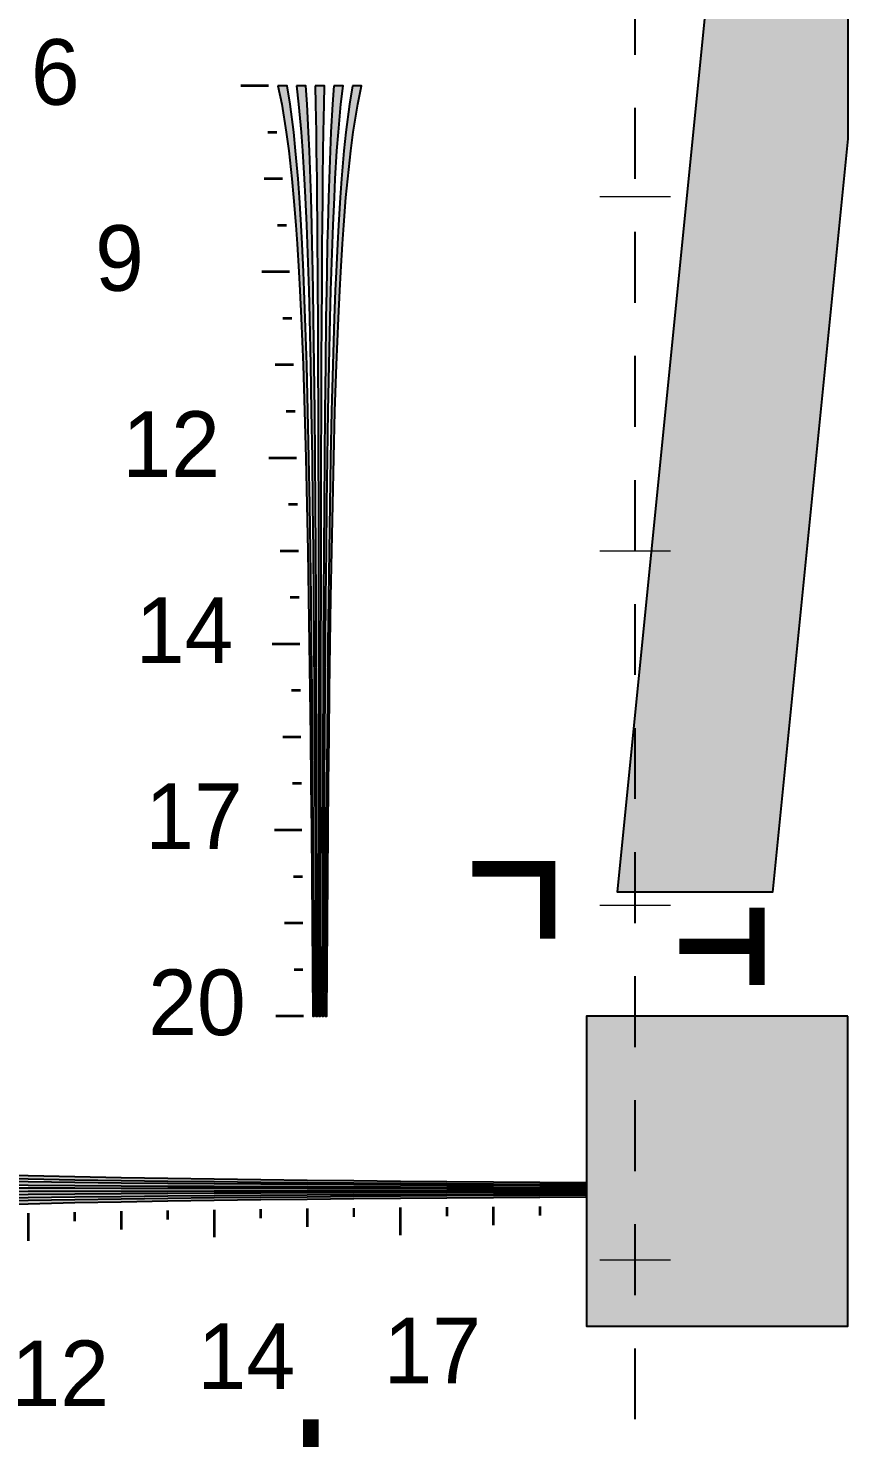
# Model space of a CAD drawing. Header units: millimetres. Extents: x 0 to 306, y 0 to 210.
# Drawn here: x 132.8 to 179.1, y 90 to 169.5 of the extents above; entities that cross this region are included whole.
import ezdxf

# ---------------------------------------------------------------- set-up
doc = ezdxf.new("R2010")
doc.units = ezdxf.units.MM
for name, color, linetype in [('CENTER', 7, 'Continuous'), ('GLUE', 1, 'Continuous'), ('LABELS', 7, 'Continuous'), ('SFR', 7, 'Continuous')]:
    doc.layers.add(name, color=color, linetype=linetype)

msp = doc.modelspace()

# ---------------------------------------------------------------- hatches: boundary and pattern name
at = {"layer": 'CENTER', "true_color": 0x000000}
h = msp.add_hatch(color=7, dxfattribs=at)
h.dxf.hatch_style = 1
h.paths.add_polyline_path([(146.899, 166.25), (147.114, 165.2), (147.371, 163.625), (147.51, 162.575), (147.686, 161), (147.786, 159.95), (147.912, 158.375), (147.986, 157.325), (148.08, 155.75), (148.135, 154.7), (148.211, 153.125), (148.316, 150.5), (148.403, 147.875), (148.474, 145.25), (148.534, 142.625), (148.587, 140), (148.631, 137.374), (148.671, 134.749), (148.705, 132.124), (148.736, 129.499), (148.765, 126.874), (148.789, 124.249), (148.813, 121.624), (148.831, 118.999), (148.849, 116.374), (148.868, 113.749), (148.954, 113.749), (148.941, 116.374), (148.928, 118.999), (148.912, 121.624), (148.894, 124.249), (148.875, 126.874), (148.852, 129.499), (148.828, 132.124), (148.802, 134.749), (148.77, 137.374), (148.736, 140), (148.697, 142.625), (148.65, 145.25), (148.592, 147.875), (148.526, 150.5), (148.445, 153.125), (148.387, 154.7), (148.343, 155.75), (148.269, 157.325), (148.211, 158.375), (148.114, 159.95), (148.035, 161), (147.899, 162.575), (147.791, 163.625), (147.592, 165.2), (147.424, 166.25), (146.899, 166.25), (146.899, 166.25)])
h = msp.add_hatch(color=7, dxfattribs=at)
h.dxf.hatch_style = 1
h.paths.add_polyline_path([(147.949, 166.25), (148.067, 165.2), (148.211, 163.625), (148.29, 162.575), (148.387, 161), (148.442, 159.95), (148.511, 158.375), (148.553, 157.325), (148.605, 155.75), (148.637, 154.7), (148.679, 153.125), (148.736, 150.5), (148.784, 147.875), (148.823, 145.25), (148.857, 142.625), (148.886, 140), (148.912, 137.374), (148.933, 134.749), (148.952, 132.124), (148.97, 129.499), (148.986, 126.874), (148.999, 124.249), (149.012, 121.624), (149.023, 118.999), (149.033, 116.374), (149.044, 113.749), (149.13, 113.749), (149.125, 116.374), (149.117, 118.999), (149.112, 121.624), (149.104, 124.249), (149.096, 126.874), (149.086, 129.499), (149.075, 132.124), (149.065, 134.749), (149.052, 137.374), (149.036, 140), (149.02, 142.625), (148.999, 145.25), (148.975, 147.875), (148.946, 150.5), (148.912, 153.125), (148.886, 154.7), (148.868, 155.75), (148.836, 157.325), (148.813, 158.375), (148.771, 159.95), (148.736, 161), (148.679, 162.575), (148.631, 163.625), (148.545, 165.2), (148.474, 166.25), (147.949, 166.25), (147.949, 166.25)])
h = msp.add_hatch(color=7, dxfattribs=at)
h.dxf.hatch_style = 1
h.paths.add_polyline_path([(148.999, 166.25), (149.023, 165.2), (149.052, 163.625), (149.067, 162.575), (149.086, 161), (149.099, 159.95), (149.112, 158.375), (149.12, 157.325), (149.13, 155.75), (149.136, 154.7), (149.146, 153.125), (149.157, 150.5), (149.167, 147.875), (149.175, 145.25), (149.18, 142.625), (149.185, 140), (149.191, 137.374), (149.196, 134.749), (149.199, 132.124), (149.204, 129.499), (149.206, 126.874), (149.209, 124.249), (149.212, 121.624), (149.214, 118.999), (149.217, 116.374), (149.217, 113.749), (149.306, 113.749), (149.306, 116.374), (149.309, 118.999), (149.311, 121.624), (149.314, 124.249), (149.316, 126.874), (149.319, 129.499), (149.324, 132.124), (149.327, 134.749), (149.332, 137.374), (149.338, 140), (149.343, 142.625), (149.348, 145.25), (149.356, 147.875), (149.366, 150.5), (149.377, 153.125), (149.387, 154.7), (149.393, 155.75), (149.403, 157.325), (149.411, 158.375), (149.427, 159.95), (149.437, 161), (149.456, 162.575), (149.471, 163.625), (149.5, 165.2), (149.524, 166.25), (148.999, 166.25), (148.999, 166.25)])
h = msp.add_hatch(color=7, dxfattribs=at)
h.dxf.hatch_style = 1
h.paths.add_polyline_path([(150.049, 166.25), (149.978, 165.2), (149.891, 163.625), (149.844, 162.575), (149.786, 161), (149.755, 159.95), (149.71, 158.375), (149.687, 157.325), (149.655, 155.75), (149.637, 154.7), (149.61, 153.125), (149.576, 150.5), (149.548, 147.875), (149.524, 145.25), (149.503, 142.625), (149.487, 140), (149.471, 137.374), (149.458, 134.749), (149.448, 132.124), (149.437, 129.499), (149.427, 126.874), (149.419, 124.249), (149.411, 121.624), (149.406, 118.999), (149.398, 116.374), (149.392, 113.749), (149.479, 113.749), (149.49, 116.374), (149.5, 118.999), (149.511, 121.624), (149.524, 124.249), (149.537, 126.874), (149.553, 129.499), (149.571, 132.124), (149.589, 134.749), (149.61, 137.374), (149.637, 140), (149.666, 142.625), (149.7, 145.25), (149.739, 147.875), (149.786, 150.5), (149.844, 153.125), (149.886, 154.7), (149.918, 155.75), (149.97, 157.325), (150.012, 158.375), (150.083, 159.95), (150.135, 161), (150.233, 162.575), (150.311, 163.625), (150.456, 165.2), (150.574, 166.25), (150.049, 166.25), (150.049, 166.25)])
h = msp.add_hatch(color=7, dxfattribs=at)
h.dxf.hatch_style = 1
h.paths.add_polyline_path([(151.099, 166.25), (150.931, 165.2), (150.732, 163.625), (150.624, 162.575), (150.487, 161), (150.411, 159.95), (150.311, 158.375), (150.254, 157.325), (150.18, 155.75), (150.136, 154.7), (150.078, 153.125), (149.997, 150.5), (149.931, 147.875), (149.873, 145.25), (149.826, 142.625), (149.787, 140), (149.752, 137.374), (149.721, 134.749), (149.695, 132.124), (149.671, 129.499), (149.647, 126.874), (149.629, 124.249), (149.611, 121.624), (149.595, 118.999), (149.582, 116.374), (149.569, 113.749), (149.655, 113.749), (149.674, 116.374), (149.692, 118.999), (149.71, 121.624), (149.734, 124.249), (149.758, 126.874), (149.787, 129.499), (149.818, 132.124), (149.852, 134.749), (149.892, 137.374), (149.936, 140), (149.989, 142.625), (150.049, 145.25), (150.12, 147.875), (150.206, 150.5), (150.311, 153.125), (150.388, 154.7), (150.443, 155.75), (150.537, 157.325), (150.611, 158.375), (150.74, 159.95), (150.837, 161), (151.013, 162.575), (151.152, 163.625), (151.409, 165.2), (151.624, 166.25), (151.099, 166.25), (151.099, 166.25)])
h = msp.add_hatch(color=7, dxfattribs=at)
h.dxf.hatch_style = 1
h.paths.add_polyline_path([(179.058, 113.75), (164.308, 113.75), (164.308, 96.25), (179.058, 96.25), (179.058, 113.75)])
h = msp.add_hatch(color=7, dxfattribs=at)
h.dxf.hatch_style = 1
h.paths.add_polyline_path([(111.807, 105.788), (112.857, 105.62), (114.432, 105.42), (115.482, 105.313), (117.057, 105.176), (118.107, 105.1), (119.682, 105), (120.732, 104.942), (122.307, 104.869), (123.357, 104.824), (124.932, 104.767), (127.557, 104.685), (130.183, 104.62), (132.808, 104.562), (135.433, 104.515), (138.058, 104.475), (140.683, 104.441), (143.308, 104.41), (145.933, 104.383), (148.558, 104.36), (151.183, 104.336), (153.808, 104.318), (156.433, 104.299), (159.058, 104.284), (161.683, 104.27), (164.308, 104.257), (164.308, 104.344), (161.683, 104.362), (159.058, 104.381), (156.433, 104.399), (153.808, 104.423), (151.183, 104.446), (148.558, 104.475), (145.933, 104.507), (143.308, 104.541), (140.683, 104.58), (138.058, 104.625), (135.433, 104.677), (132.808, 104.738), (130.183, 104.809), (127.557, 104.895), (124.932, 105), (123.357, 105.076), (122.307, 105.131), (120.732, 105.226), (119.682, 105.299), (118.107, 105.428), (117.057, 105.525), (115.482, 105.701), (114.432, 105.84), (112.857, 106.097), (111.807, 106.313), (111.807, 105.788), (111.807, 105.788)])
h = msp.add_hatch(color=7, dxfattribs=at)
h.dxf.hatch_style = 1
h.paths.add_polyline_path([(111.807, 104.738), (112.857, 104.667), (114.432, 104.58), (115.482, 104.533), (117.057, 104.475), (118.107, 104.443), (119.682, 104.399), (120.732, 104.375), (122.307, 104.344), (123.357, 104.325), (124.932, 104.299), (127.557, 104.265), (130.183, 104.236), (132.808, 104.212), (135.433, 104.191), (138.058, 104.176), (140.683, 104.16), (143.308, 104.147), (145.933, 104.136), (148.558, 104.126), (151.183, 104.115), (153.808, 104.107), (156.433, 104.1), (159.058, 104.094), (161.683, 104.086), (164.308, 104.081), (164.308, 104.168), (161.683, 104.178), (159.058, 104.189), (156.433, 104.199), (153.808, 104.212), (151.183, 104.226), (148.558, 104.241), (145.933, 104.26), (143.308, 104.278), (140.683, 104.299), (138.058, 104.325), (135.433, 104.354), (132.808, 104.388), (130.183, 104.428), (127.557, 104.475), (124.932, 104.533), (123.357, 104.575), (122.307, 104.606), (120.732, 104.659), (119.682, 104.701), (118.107, 104.772), (117.057, 104.824), (115.482, 104.921), (114.432, 105), (112.857, 105.144), (111.807, 105.262), (111.807, 104.738), (111.807, 104.738)])
h = msp.add_hatch(color=7, dxfattribs=at)
h.dxf.hatch_style = 1
h.paths.add_polyline_path([(111.807, 103.688), (112.857, 103.711), (114.432, 103.74), (115.482, 103.756), (117.057, 103.774), (118.107, 103.787), (119.682, 103.801), (120.732, 103.808), (122.307, 103.819), (123.357, 103.824), (124.932, 103.835), (127.557, 103.845), (130.183, 103.856), (132.808, 103.863), (135.433, 103.869), (138.058, 103.874), (140.683, 103.879), (143.308, 103.885), (145.933, 103.887), (148.558, 103.892), (151.183, 103.895), (153.808, 103.898), (156.433, 103.9), (159.058, 103.903), (161.683, 103.905), (164.308, 103.905), (164.308, 103.995), (161.683, 103.995), (159.058, 103.997), (156.433, 104), (153.808, 104.002), (151.183, 104.005), (148.558, 104.008), (145.933, 104.013), (143.308, 104.016), (140.683, 104.021), (138.058, 104.026), (135.433, 104.031), (132.808, 104.037), (130.183, 104.045), (127.557, 104.055), (124.932, 104.066), (123.357, 104.076), (122.307, 104.081), (120.732, 104.092), (119.682, 104.1), (118.107, 104.115), (117.057, 104.126), (115.482, 104.144), (114.432, 104.16), (112.857, 104.189), (111.807, 104.213), (111.807, 103.688), (111.807, 103.688)])
h = msp.add_hatch(color=7, dxfattribs=at)
h.dxf.hatch_style = 1
h.paths.add_polyline_path([(111.807, 102.637), (112.857, 102.756), (114.432, 102.9), (115.482, 102.979), (117.057, 103.076), (118.107, 103.131), (119.682, 103.199), (120.732, 103.241), (122.307, 103.294), (123.357, 103.325), (124.932, 103.367), (127.557, 103.425), (130.183, 103.472), (132.808, 103.512), (135.433, 103.546), (138.058, 103.575), (140.683, 103.601), (143.308, 103.622), (145.933, 103.64), (148.558, 103.659), (151.183, 103.675), (153.808, 103.688), (156.433, 103.701), (159.058, 103.711), (161.683, 103.722), (164.308, 103.732), (164.308, 103.819), (161.683, 103.814), (159.058, 103.806), (156.433, 103.801), (153.808, 103.793), (151.183, 103.785), (148.558, 103.774), (145.933, 103.764), (143.308, 103.753), (140.683, 103.74), (138.058, 103.724), (135.433, 103.709), (132.808, 103.688), (130.183, 103.664), (127.557, 103.635), (124.932, 103.601), (123.357, 103.575), (122.307, 103.556), (120.732, 103.525), (119.682, 103.501), (118.107, 103.459), (117.057, 103.425), (115.482, 103.367), (114.432, 103.32), (112.857, 103.233), (111.807, 103.163), (111.807, 102.637), (111.807, 102.637)])
h = msp.add_hatch(color=7, dxfattribs=at)
h.dxf.hatch_style = 1
h.paths.add_polyline_path([(111.807, 101.588), (112.857, 101.803), (114.432, 102.06), (115.482, 102.199), (117.057, 102.375), (118.107, 102.475), (119.682, 102.601), (120.732, 102.674), (122.307, 102.769), (123.357, 102.824), (124.932, 102.9), (127.557, 103.005), (130.183, 103.092), (132.808, 103.163), (135.433, 103.223), (138.058, 103.275), (140.683, 103.32), (143.308, 103.359), (145.933, 103.393), (148.558, 103.425), (151.183, 103.454), (153.808, 103.478), (156.433, 103.501), (159.058, 103.52), (161.683, 103.538), (164.308, 103.556), (164.308, 103.643), (161.683, 103.63), (159.058, 103.617), (156.433, 103.601), (153.808, 103.582), (151.183, 103.564), (148.558, 103.54), (145.933, 103.517), (143.308, 103.491), (140.683, 103.459), (138.058, 103.425), (135.433, 103.385), (132.808, 103.338), (130.183, 103.281), (127.557, 103.215), (124.932, 103.134), (123.357, 103.076), (122.307, 103.031), (120.732, 102.958), (119.682, 102.9), (118.107, 102.803), (117.057, 102.724), (115.482, 102.587), (114.432, 102.48), (112.857, 102.28), (111.807, 102.113), (111.807, 101.588)])
at = {"layer": 'SFR', "true_color": 0x000000}
h = msp.add_hatch(color=7, dxfattribs=at)
h.dxf.hatch_style = 1
h.paths.add_polyline_path([(171.308, 173.25), (179.058, 173.25), (179.058, 163.249), (174.808, 120.75), (166.058, 120.75), (171.308, 173.25)])

# ---------------------------------------------------------------- linework, layer by layer
at = {"layer": 'CENTER', "color": 250, "lineweight": 35, "const_width": 0.15}
for points in [[(144.799, 166.25), (146.374, 166.25)], [(146.321, 163.625), (146.846, 163.625)], [(146.111, 161), (147.161, 161)], [(146.862, 158.375), (147.387, 158.375)], [(145.98, 155.75), (147.555, 155.75)], [(147.161, 153.125), (147.686, 153.125)], [(146.741, 150.5), (147.791, 150.5)], [(147.353, 147.875), (147.878, 147.875)], [(146.374, 145.25), (147.949, 145.25)], [(147.484, 142.625), (148.009, 142.625)], [(147.012, 140), (148.062, 140)], [(147.581, 137.375), (148.106, 137.375)], [(146.571, 134.75), (148.146, 134.75)], [(147.655, 132.125), (148.18, 132.125)], [(147.161, 129.5), (148.211, 129.5)], [(147.715, 126.875), (148.24, 126.875)], [(146.689, 124.25), (148.264, 124.25)], [(147.763, 121.625), (148.288, 121.625)], [(147.256, 119), (148.306, 119)], [(147.799, 116.375), (148.324, 116.375)], [(146.768, 113.75), (148.343, 113.75)], [(132.808, 101.063), (132.808, 102.638)], [(135.433, 102.173), (135.433, 102.698)], [(138.058, 101.7), (138.058, 102.751)], [(140.683, 102.27), (140.683, 102.795)], [(143.308, 101.26), (143.308, 102.835)], [(145.933, 102.344), (145.933, 102.869)], [(148.558, 101.85), (148.558, 102.9)], [(151.183, 102.404), (151.183, 102.929)], [(153.808, 101.378), (153.808, 102.953)], [(156.433, 102.451), (156.433, 102.976)], [(159.058, 101.945), (159.058, 102.995)], [(161.683, 102.488), (161.683, 103.013)]]:
    msp.add_lwpolyline(points, dxfattribs=at)
at = {"layer": 'CENTER', "color": 250}
for points in [[(146.899, 166.25), (147.114, 165.2), (147.371, 163.625), (147.51, 162.575), (147.686, 161), (147.786, 159.95), (147.912, 158.375), (147.986, 157.325), (148.08, 155.75), (148.135, 154.7), (148.211, 153.125), (148.316, 150.5), (148.403, 147.875), (148.474, 145.25), (148.534, 142.625), (148.587, 140), (148.631, 137.374), (148.671, 134.749), (148.705, 132.124), (148.736, 129.499), (148.765, 126.874), (148.789, 124.249), (148.813, 121.624), (148.831, 118.999), (148.849, 116.374), (148.868, 113.749), (148.954, 113.749), (148.941, 116.374), (148.928, 118.999), (148.912, 121.624), (148.894, 124.249), (148.875, 126.874), (148.852, 129.499), (148.828, 132.124), (148.802, 134.749), (148.77, 137.374), (148.736, 140), (148.697, 142.625), (148.65, 145.25), (148.592, 147.875), (148.526, 150.5), (148.445, 153.125), (148.387, 154.7), (148.343, 155.75), (148.269, 157.325), (148.211, 158.375), (148.114, 159.95), (148.035, 161), (147.899, 162.575), (147.791, 163.625), (147.592, 165.2), (147.424, 166.25), (146.899, 166.25), (146.899, 166.25)], [(147.949, 166.25), (148.067, 165.2), (148.211, 163.625), (148.29, 162.575), (148.387, 161), (148.442, 159.95), (148.511, 158.375), (148.553, 157.325), (148.605, 155.75), (148.637, 154.7), (148.679, 153.125), (148.736, 150.5), (148.784, 147.875), (148.823, 145.25), (148.857, 142.625), (148.886, 140), (148.912, 137.374), (148.933, 134.749), (148.952, 132.124), (148.97, 129.499), (148.986, 126.874), (148.999, 124.249), (149.012, 121.624), (149.023, 118.999), (149.033, 116.374), (149.044, 113.749), (149.13, 113.749), (149.125, 116.374), (149.117, 118.999), (149.112, 121.624), (149.104, 124.249), (149.096, 126.874), (149.086, 129.499), (149.075, 132.124), (149.065, 134.749), (149.052, 137.374), (149.036, 140), (149.02, 142.625), (148.999, 145.25), (148.975, 147.875), (148.946, 150.5), (148.912, 153.125), (148.886, 154.7), (148.868, 155.75), (148.836, 157.325), (148.813, 158.375), (148.771, 159.95), (148.736, 161), (148.679, 162.575), (148.631, 163.625), (148.545, 165.2), (148.474, 166.25), (147.949, 166.25), (147.949, 166.25)], [(148.999, 166.25), (149.023, 165.2), (149.052, 163.625), (149.067, 162.575), (149.086, 161), (149.099, 159.95), (149.112, 158.375), (149.12, 157.325), (149.13, 155.75), (149.136, 154.7), (149.146, 153.125), (149.157, 150.5), (149.167, 147.875), (149.175, 145.25), (149.18, 142.625), (149.185, 140), (149.191, 137.374), (149.196, 134.749), (149.199, 132.124), (149.204, 129.499), (149.206, 126.874), (149.209, 124.249), (149.212, 121.624), (149.214, 118.999), (149.217, 116.374), (149.217, 113.749), (149.306, 113.749), (149.306, 116.374), (149.309, 118.999), (149.311, 121.624), (149.314, 124.249), (149.316, 126.874), (149.319, 129.499), (149.324, 132.124), (149.327, 134.749), (149.332, 137.374), (149.338, 140), (149.343, 142.625), (149.348, 145.25), (149.356, 147.875), (149.366, 150.5), (149.377, 153.125), (149.387, 154.7), (149.393, 155.75), (149.403, 157.325), (149.411, 158.375), (149.427, 159.95), (149.437, 161), (149.456, 162.575), (149.471, 163.625), (149.5, 165.2), (149.524, 166.25), (148.999, 166.25), (148.999, 166.25)], [(150.049, 166.25), (149.978, 165.2), (149.891, 163.625), (149.844, 162.575), (149.786, 161), (149.755, 159.95), (149.71, 158.375), (149.687, 157.325), (149.655, 155.75), (149.637, 154.7), (149.61, 153.125), (149.576, 150.5), (149.548, 147.875), (149.524, 145.25), (149.503, 142.625), (149.487, 140), (149.471, 137.374), (149.458, 134.749), (149.448, 132.124), (149.437, 129.499), (149.427, 126.874), (149.419, 124.249), (149.411, 121.624), (149.406, 118.999), (149.398, 116.374), (149.392, 113.749), (149.479, 113.749), (149.49, 116.374), (149.5, 118.999), (149.511, 121.624), (149.524, 124.249), (149.537, 126.874), (149.553, 129.499), (149.571, 132.124), (149.589, 134.749), (149.61, 137.374), (149.637, 140), (149.666, 142.625), (149.7, 145.25), (149.739, 147.875), (149.786, 150.5), (149.844, 153.125), (149.886, 154.7), (149.918, 155.75), (149.97, 157.325), (150.012, 158.375), (150.083, 159.95), (150.135, 161), (150.233, 162.575), (150.311, 163.625), (150.456, 165.2), (150.574, 166.25), (150.049, 166.25), (150.049, 166.25)], [(151.099, 166.25), (150.931, 165.2), (150.732, 163.625), (150.624, 162.575), (150.487, 161), (150.411, 159.95), (150.311, 158.375), (150.254, 157.325), (150.18, 155.75), (150.136, 154.7), (150.078, 153.125), (149.997, 150.5), (149.931, 147.875), (149.873, 145.25), (149.826, 142.625), (149.787, 140), (149.752, 137.374), (149.721, 134.749), (149.695, 132.124), (149.671, 129.499), (149.647, 126.874), (149.629, 124.249), (149.611, 121.624), (149.595, 118.999), (149.582, 116.374), (149.569, 113.749), (149.655, 113.749), (149.674, 116.374), (149.692, 118.999), (149.71, 121.624), (149.734, 124.249), (149.758, 126.874), (149.787, 129.499), (149.818, 132.124), (149.852, 134.749), (149.892, 137.374), (149.936, 140), (149.989, 142.625), (150.049, 145.25), (150.12, 147.875), (150.206, 150.5), (150.311, 153.125), (150.388, 154.7), (150.443, 155.75), (150.537, 157.325), (150.611, 158.375), (150.74, 159.95), (150.837, 161), (151.013, 162.575), (151.152, 163.625), (151.409, 165.2), (151.624, 166.25), (151.099, 166.25), (151.099, 166.25)], [(179.058, 113.75), (164.308, 113.75), (164.308, 96.25), (179.058, 96.25), (179.058, 113.75)]]:
    msp.add_lwpolyline(points, close=True, dxfattribs=at)
for points in [[(130.183, 104.62), (132.808, 104.562), (135.433, 104.515), (138.058, 104.475), (140.683, 104.441), (143.308, 104.41), (145.933, 104.383), (148.558, 104.36), (151.183, 104.336), (153.808, 104.318), (156.433, 104.299), (159.058, 104.284), (161.683, 104.27), (164.308, 104.257), (164.308, 104.344), (161.683, 104.362), (159.058, 104.381), (156.433, 104.399), (153.808, 104.423), (151.183, 104.446), (148.558, 104.475), (145.933, 104.507), (143.308, 104.541), (140.683, 104.58), (138.058, 104.625), (135.433, 104.677), (132.808, 104.738), (130.183, 104.809)], [(130.183, 104.236), (132.808, 104.212), (135.433, 104.191), (138.058, 104.176), (140.683, 104.16), (143.308, 104.147), (145.933, 104.136), (148.558, 104.126), (151.183, 104.115), (153.808, 104.107), (156.433, 104.1), (159.058, 104.094), (161.683, 104.086), (164.308, 104.081), (164.308, 104.168), (161.683, 104.178), (159.058, 104.189), (156.433, 104.199), (153.808, 104.212), (151.183, 104.226), (148.558, 104.241), (145.933, 104.26), (143.308, 104.278), (140.683, 104.299), (138.058, 104.325), (135.433, 104.354), (132.808, 104.388), (130.183, 104.428)], [(130.183, 103.856), (132.808, 103.863), (135.433, 103.869), (138.058, 103.874), (140.683, 103.879), (143.308, 103.885), (145.933, 103.887), (148.558, 103.892), (151.183, 103.895), (153.808, 103.898), (156.433, 103.9), (159.058, 103.903), (161.683, 103.905), (164.308, 103.905), (164.308, 103.995), (161.683, 103.995), (159.058, 103.997), (156.433, 104), (153.808, 104.002), (151.183, 104.005), (148.558, 104.008), (145.933, 104.013), (143.308, 104.016), (140.683, 104.021), (138.058, 104.026), (135.433, 104.031), (132.808, 104.037), (130.183, 104.045)], [(130.183, 103.472), (132.808, 103.512), (135.433, 103.546), (138.058, 103.575), (140.683, 103.601), (143.308, 103.622), (145.933, 103.64), (148.558, 103.659), (151.183, 103.675), (153.808, 103.688), (156.433, 103.701), (159.058, 103.711), (161.683, 103.722), (164.308, 103.732), (164.308, 103.819), (161.683, 103.814), (159.058, 103.806), (156.433, 103.801), (153.808, 103.793), (151.183, 103.785), (148.558, 103.774), (145.933, 103.764), (143.308, 103.753), (140.683, 103.74), (138.058, 103.724), (135.433, 103.709), (132.808, 103.688), (130.183, 103.664)], [(130.183, 103.092), (132.808, 103.163), (135.433, 103.223), (138.058, 103.275), (140.683, 103.32), (143.308, 103.359), (145.933, 103.393), (148.558, 103.425), (151.183, 103.454), (153.808, 103.478), (156.433, 103.501), (159.058, 103.52), (161.683, 103.538), (164.308, 103.556), (164.308, 103.643), (161.683, 103.63), (159.058, 103.617), (156.433, 103.601), (153.808, 103.582), (151.183, 103.564), (148.558, 103.54), (145.933, 103.517), (143.308, 103.491), (140.683, 103.459), (138.058, 103.425), (135.433, 103.385), (132.808, 103.338), (130.183, 103.281)]]:
    msp.add_lwpolyline(points, dxfattribs=at)
at = {"layer": 'CENTER', "color": 250, "true_color": 0x000000}
for points in [[(147.424, 166.25), (146.899, 166.25), (147.114, 165.2)], [(147.424, 166.25), (147.114, 165.2), (147.371, 163.625)], [(147.424, 166.25), (147.371, 163.625), (147.51, 162.575)], [(147.424, 166.25), (147.51, 162.575), (147.686, 161)], [(147.424, 166.25), (147.686, 161), (147.786, 159.95)], [(147.424, 166.25), (147.786, 159.95), (147.912, 158.375)], [(147.424, 166.25), (147.912, 158.375), (147.986, 157.325)], [(147.424, 166.25), (147.986, 157.325), (148.592, 147.875)], [(147.424, 166.25), (148.592, 147.875), (148.526, 150.5)], [(147.424, 166.25), (148.526, 150.5), (148.445, 153.125)], [(147.424, 166.25), (148.445, 153.125), (148.387, 154.7)], [(147.424, 166.25), (148.387, 154.7), (148.343, 155.75)], [(147.424, 166.25), (148.343, 155.75), (148.269, 157.325)], [(147.424, 166.25), (148.269, 157.325), (148.211, 158.375)], [(147.424, 166.25), (148.211, 158.375), (148.114, 159.95)], [(147.424, 166.25), (148.114, 159.95), (148.035, 161)], [(147.424, 166.25), (148.035, 161), (147.899, 162.575)], [(147.424, 166.25), (147.899, 162.575), (147.791, 163.625)], [(147.791, 163.625), (147.592, 165.2), (147.424, 166.25)], [(148.474, 166.25), (147.949, 166.25), (148.067, 165.2)], [(148.474, 166.25), (148.067, 165.2), (148.211, 163.625)], [(148.474, 166.25), (148.211, 163.625), (148.29, 162.575)], [(148.474, 166.25), (148.29, 162.575), (148.387, 161)], [(148.474, 166.25), (148.387, 161), (148.442, 159.95)], [(148.474, 166.25), (148.442, 159.95), (148.511, 158.375)], [(148.474, 166.25), (148.511, 158.375), (148.553, 157.325)], [(148.474, 166.25), (148.553, 157.325), (148.605, 155.75)], [(148.474, 166.25), (148.605, 155.75), (148.637, 154.7)], [(148.474, 166.25), (148.637, 154.7), (148.679, 153.125)], [(148.474, 166.25), (148.679, 153.125), (148.736, 150.5)], [(148.474, 166.25), (148.736, 150.5), (148.784, 147.875)], [(148.474, 166.25), (148.784, 147.875), (149.075, 132.124)], [(148.474, 166.25), (149.075, 132.124), (149.065, 134.749)], [(148.474, 166.25), (149.065, 134.749), (149.052, 137.374)], [(148.474, 166.25), (149.052, 137.374), (149.036, 140)], [(148.474, 166.25), (149.036, 140), (149.02, 142.625)], [(148.474, 166.25), (149.02, 142.625), (148.999, 145.25)], [(148.474, 166.25), (148.999, 145.25), (148.975, 147.875)], [(148.474, 166.25), (148.975, 147.875), (148.946, 150.5)], [(148.474, 166.25), (148.946, 150.5), (148.912, 153.125)], [(148.474, 166.25), (148.912, 153.125), (148.886, 154.7)], [(148.474, 166.25), (148.886, 154.7), (148.868, 155.75)], [(148.474, 166.25), (148.868, 155.75), (148.836, 157.325)], [(148.474, 166.25), (148.836, 157.325), (148.813, 158.375)], [(148.474, 166.25), (148.813, 158.375), (148.771, 159.95)], [(148.474, 166.25), (148.771, 159.95), (148.736, 161)], [(148.474, 166.25), (148.736, 161), (148.679, 162.575)], [(148.474, 166.25), (148.679, 162.575), (148.631, 163.625)], [(148.631, 163.625), (148.545, 165.2), (148.474, 166.25)], [(149.524, 166.25), (148.999, 166.25), (149.023, 165.2)], [(149.524, 166.25), (149.023, 165.2), (149.052, 163.625)], [(149.524, 166.25), (149.052, 163.625), (149.067, 162.575)], [(149.524, 166.25), (149.067, 162.575), (149.086, 161)], [(149.524, 166.25), (149.086, 161), (149.099, 159.95)], [(149.524, 166.25), (149.099, 159.95), (149.112, 158.375)], [(149.524, 166.25), (149.112, 158.375), (149.12, 157.325)], [(149.524, 166.25), (149.12, 157.325), (149.13, 155.75)], [(149.524, 166.25), (149.13, 155.75), (149.136, 154.7)], [(149.524, 166.25), (149.136, 154.7), (149.146, 153.125)], [(149.524, 166.25), (149.146, 153.125), (149.157, 150.5)], [(149.157, 150.5), (149.5, 165.2), (149.524, 166.25)], [(150.574, 166.25), (149.786, 161), (149.755, 159.95)], [(149.755, 159.95), (150.456, 165.2), (150.574, 166.25)], [(150.574, 166.25), (149.844, 162.575), (149.786, 161)], [(150.574, 166.25), (149.891, 163.625), (149.844, 162.575)], [(150.574, 166.25), (149.978, 165.2), (149.891, 163.625)], [(150.574, 166.25), (150.049, 166.25), (149.978, 165.2)], [(151.624, 166.25), (150.624, 162.575), (150.487, 161)], [(150.487, 161), (151.409, 165.2), (151.624, 166.25)], [(151.624, 166.25), (150.732, 163.625), (150.624, 162.575)], [(151.624, 166.25), (150.931, 165.2), (150.732, 163.625)], [(151.624, 166.25), (151.099, 166.25), (150.931, 165.2)], [(149.157, 150.5), (149.471, 163.625), (149.5, 165.2)], [(149.755, 159.95), (150.311, 163.625), (150.456, 165.2)], [(150.487, 161), (151.152, 163.625), (151.409, 165.2)], [(149.157, 150.5), (149.456, 162.575), (149.471, 163.625)], [(149.755, 159.95), (150.233, 162.575), (150.311, 163.625)], [(150.487, 161), (151.013, 162.575), (151.152, 163.625)], [(149.157, 150.5), (149.437, 161), (149.456, 162.575)], [(149.755, 159.95), (150.135, 161), (150.233, 162.575)], [(150.487, 161), (150.837, 161), (151.013, 162.575)], [(149.157, 150.5), (149.427, 159.95), (149.437, 161)], [(150.487, 161), (149.752, 137.374), (149.721, 134.749)], [(150.487, 161), (149.721, 134.749), (150.12, 147.875)], [(150.487, 161), (149.787, 140), (149.752, 137.374)], [(149.755, 159.95), (150.083, 159.95), (150.135, 161)], [(150.487, 161), (149.826, 142.625), (149.787, 140)], [(150.487, 161), (149.873, 145.25), (149.826, 142.625)], [(150.487, 161), (149.931, 147.875), (149.873, 145.25)], [(150.487, 161), (149.997, 150.5), (149.931, 147.875)], [(150.487, 161), (150.078, 153.125), (149.997, 150.5)], [(150.487, 161), (150.136, 154.7), (150.078, 153.125)], [(150.487, 161), (150.12, 147.875), (150.206, 150.5)], [(150.487, 161), (150.18, 155.75), (150.136, 154.7)], [(150.487, 161), (150.254, 157.325), (150.18, 155.75)], [(150.487, 161), (150.206, 150.5), (150.311, 153.125)], [(150.487, 161), (150.311, 158.375), (150.254, 157.325)], [(150.487, 161), (150.411, 159.95), (150.311, 158.375)], [(150.487, 161), (150.311, 153.125), (150.388, 154.7)], [(150.487, 161), (150.388, 154.7), (150.443, 155.75)], [(150.487, 161), (150.443, 155.75), (150.537, 157.325)], [(150.487, 161), (150.537, 157.325), (150.611, 158.375)], [(150.487, 161), (150.611, 158.375), (150.74, 159.95)], [(150.487, 161), (150.74, 159.95), (150.837, 161)], [(149.157, 150.5), (149.411, 158.375), (149.427, 159.95)], [(149.755, 159.95), (149.398, 116.374), (149.392, 113.749)], [(149.755, 159.95), (149.392, 113.749), (149.553, 129.499)], [(149.755, 159.95), (149.406, 118.999), (149.398, 116.374)], [(149.755, 159.95), (149.411, 121.624), (149.406, 118.999)], [(149.755, 159.95), (149.419, 124.249), (149.411, 121.624)], [(149.755, 159.95), (149.427, 126.874), (149.419, 124.249)], [(149.755, 159.95), (149.437, 129.499), (149.427, 126.874)], [(149.755, 159.95), (149.448, 132.124), (149.437, 129.499)], [(149.755, 159.95), (149.458, 134.749), (149.448, 132.124)], [(149.755, 159.95), (149.471, 137.374), (149.458, 134.749)], [(149.755, 159.95), (149.487, 140), (149.471, 137.374)], [(149.755, 159.95), (149.503, 142.625), (149.487, 140)], [(149.755, 159.95), (149.524, 145.25), (149.503, 142.625)], [(149.755, 159.95), (149.548, 147.875), (149.524, 145.25)], [(149.755, 159.95), (149.576, 150.5), (149.548, 147.875)], [(149.755, 159.95), (149.553, 129.499), (149.571, 132.124)], [(149.755, 159.95), (149.571, 132.124), (149.589, 134.749)], [(149.755, 159.95), (149.61, 153.125), (149.576, 150.5)], [(149.755, 159.95), (149.589, 134.749), (149.61, 137.374)], [(149.755, 159.95), (149.637, 154.7), (149.61, 153.125)], [(149.755, 159.95), (149.61, 137.374), (149.637, 140)], [(149.755, 159.95), (149.655, 155.75), (149.637, 154.7)], [(149.755, 159.95), (149.637, 140), (149.666, 142.625)], [(149.755, 159.95), (149.687, 157.325), (149.655, 155.75)], [(149.755, 159.95), (149.666, 142.625), (149.7, 145.25)], [(149.755, 159.95), (149.71, 158.375), (149.687, 157.325)], [(149.755, 159.95), (149.7, 145.25), (149.739, 147.875)], [(149.755, 159.95), (149.739, 147.875), (149.786, 150.5)], [(149.755, 159.95), (149.786, 150.5), (149.844, 153.125)], [(149.755, 159.95), (149.844, 153.125), (149.886, 154.7)], [(149.755, 159.95), (149.886, 154.7), (149.918, 155.75)], [(149.755, 159.95), (149.918, 155.75), (149.97, 157.325)], [(149.755, 159.95), (149.97, 157.325), (150.012, 158.375)], [(149.755, 159.95), (150.012, 158.375), (150.083, 159.95)], [(149.157, 150.5), (149.403, 157.325), (149.411, 158.375)], [(147.986, 157.325), (148.08, 155.75), (148.592, 147.875)], [(149.157, 150.5), (149.393, 155.75), (149.403, 157.325)], [(148.08, 155.75), (148.135, 154.7), (148.65, 145.25)], [(148.08, 155.75), (148.65, 145.25), (148.592, 147.875)], [(149.157, 150.5), (149.387, 154.7), (149.393, 155.75)], [(148.135, 154.7), (148.211, 153.125), (148.65, 145.25)], [(149.157, 150.5), (149.377, 153.125), (149.387, 154.7)], [(148.211, 153.125), (148.316, 150.5), (148.697, 142.625)], [(148.211, 153.125), (148.697, 142.625), (148.65, 145.25)], [(149.157, 150.5), (149.366, 150.5), (149.377, 153.125)], [(148.316, 150.5), (148.403, 147.875), (148.77, 137.374)], [(148.316, 150.5), (148.77, 137.374), (148.736, 140)], [(148.316, 150.5), (148.736, 140), (148.697, 142.625)], [(149.157, 150.5), (149.167, 147.875), (149.306, 113.749)], [(149.157, 150.5), (149.306, 113.749), (149.306, 116.374)], [(149.157, 150.5), (149.306, 116.374), (149.309, 118.999)], [(149.157, 150.5), (149.309, 118.999), (149.311, 121.624)], [(149.157, 150.5), (149.311, 121.624), (149.314, 124.249)], [(149.157, 150.5), (149.314, 124.249), (149.316, 126.874)], [(149.157, 150.5), (149.316, 126.874), (149.319, 129.499)], [(149.157, 150.5), (149.319, 129.499), (149.324, 132.124)], [(149.157, 150.5), (149.324, 132.124), (149.327, 134.749)], [(149.157, 150.5), (149.327, 134.749), (149.332, 137.374)], [(149.157, 150.5), (149.332, 137.374), (149.338, 140)], [(149.157, 150.5), (149.338, 140), (149.343, 142.625)], [(149.157, 150.5), (149.343, 142.625), (149.348, 145.25)], [(149.157, 150.5), (149.348, 145.25), (149.356, 147.875)], [(149.157, 150.5), (149.356, 147.875), (149.366, 150.5)], [(148.403, 147.875), (148.474, 145.25), (148.802, 134.749)], [(148.403, 147.875), (148.802, 134.749), (148.77, 137.374)], [(148.784, 147.875), (148.823, 145.25), (149.086, 129.499)], [(148.784, 147.875), (149.086, 129.499), (149.075, 132.124)], [(149.167, 147.875), (149.175, 145.25), (149.306, 113.749)], [(149.721, 134.749), (150.049, 145.25), (150.12, 147.875)], [(148.474, 145.25), (148.534, 142.625), (148.852, 129.499)], [(148.474, 145.25), (148.852, 129.499), (148.828, 132.124)], [(148.474, 145.25), (148.828, 132.124), (148.802, 134.749)], [(148.823, 145.25), (148.857, 142.625), (149.104, 124.249)], [(148.823, 145.25), (149.104, 124.249), (149.096, 126.874)], [(148.823, 145.25), (149.096, 126.874), (149.086, 129.499)], [(149.175, 145.25), (149.18, 142.625), (149.306, 113.749)], [(149.721, 134.749), (149.989, 142.625), (150.049, 145.25)], [(148.534, 142.625), (148.587, 140), (148.875, 126.874)], [(148.534, 142.625), (148.875, 126.874), (148.852, 129.499)], [(148.857, 142.625), (148.886, 140), (149.112, 121.624)], [(148.857, 142.625), (149.112, 121.624), (149.104, 124.249)], [(149.18, 142.625), (149.185, 140), (149.306, 113.749)], [(149.721, 134.749), (149.936, 140), (149.989, 142.625)], [(148.587, 140), (148.631, 137.374), (148.912, 121.624)], [(148.587, 140), (148.912, 121.624), (148.894, 124.249)], [(148.587, 140), (148.894, 124.249), (148.875, 126.874)], [(148.886, 140), (148.912, 137.374), (149.125, 116.374)], [(148.886, 140), (149.125, 116.374), (149.117, 118.999)], [(148.886, 140), (149.117, 118.999), (149.112, 121.624)], [(149.185, 140), (149.191, 137.374), (149.196, 134.749)], [(149.185, 140), (149.196, 134.749), (149.306, 113.749)], [(149.721, 134.749), (149.892, 137.374), (149.936, 140)], [(148.631, 137.374), (148.671, 134.749), (148.928, 118.999)], [(148.631, 137.374), (148.928, 118.999), (148.912, 121.624)], [(148.912, 137.374), (148.933, 134.749), (149.13, 113.749)], [(148.912, 137.374), (149.13, 113.749), (149.125, 116.374)], [(149.721, 134.749), (149.852, 134.749), (149.892, 137.374)], [(148.671, 134.749), (148.705, 132.124), (148.954, 113.749)], [(148.671, 134.749), (148.954, 113.749), (148.941, 116.374)], [(148.671, 134.749), (148.941, 116.374), (148.928, 118.999)], [(148.933, 134.749), (148.952, 132.124), (149.13, 113.749)], [(149.196, 134.749), (149.199, 132.124), (149.204, 129.499)], [(149.196, 134.749), (149.204, 129.499), (149.306, 113.749)], [(149.721, 134.749), (149.582, 116.374), (149.569, 113.749)], [(149.721, 134.749), (149.569, 113.749), (149.655, 113.749)], [(149.721, 134.749), (149.595, 118.999), (149.582, 116.374)], [(149.721, 134.749), (149.611, 121.624), (149.595, 118.999)], [(149.721, 134.749), (149.629, 124.249), (149.611, 121.624)], [(149.721, 134.749), (149.647, 126.874), (149.629, 124.249)], [(149.721, 134.749), (149.671, 129.499), (149.647, 126.874)], [(149.721, 134.749), (149.655, 113.749), (149.674, 116.374)], [(149.721, 134.749), (149.695, 132.124), (149.671, 129.499)], [(149.721, 134.749), (149.674, 116.374), (149.692, 118.999)], [(149.721, 134.749), (149.692, 118.999), (149.71, 121.624)], [(149.721, 134.749), (149.71, 121.624), (149.734, 124.249)], [(149.721, 134.749), (149.734, 124.249), (149.758, 126.874)], [(149.721, 134.749), (149.758, 126.874), (149.787, 129.499)], [(149.721, 134.749), (149.787, 129.499), (149.818, 132.124)], [(149.721, 134.749), (149.818, 132.124), (149.852, 134.749)], [(148.705, 132.124), (148.736, 129.499), (148.954, 113.749)], [(148.952, 132.124), (148.97, 129.499), (149.13, 113.749)], [(148.736, 129.499), (148.765, 126.874), (148.954, 113.749)], [(148.97, 129.499), (148.986, 126.874), (149.13, 113.749)], [(149.204, 129.499), (149.206, 126.874), (149.306, 113.749)], [(149.392, 113.749), (149.537, 126.874), (149.553, 129.499)], [(148.765, 126.874), (148.789, 124.249), (148.954, 113.749)], [(148.986, 126.874), (148.999, 124.249), (149.13, 113.749)], [(149.206, 126.874), (149.209, 124.249), (149.306, 113.749)], [(149.392, 113.749), (149.524, 124.249), (149.537, 126.874)], [(148.789, 124.249), (148.813, 121.624), (148.954, 113.749)], [(148.999, 124.249), (149.012, 121.624), (149.13, 113.749)], [(149.209, 124.249), (149.212, 121.624), (149.306, 113.749)], [(149.392, 113.749), (149.511, 121.624), (149.524, 124.249)], [(148.813, 121.624), (148.831, 118.999), (148.849, 116.374)], [(148.813, 121.624), (148.849, 116.374), (148.954, 113.749)], [(149.012, 121.624), (149.023, 118.999), (149.044, 113.749)], [(149.012, 121.624), (149.044, 113.749), (149.13, 113.749)], [(149.212, 121.624), (149.214, 118.999), (149.306, 113.749)], [(149.392, 113.749), (149.5, 118.999), (149.511, 121.624)], [(149.023, 118.999), (149.033, 116.374), (149.044, 113.749)], [(149.214, 118.999), (149.217, 116.374), (149.306, 113.749)], [(149.392, 113.749), (149.49, 116.374), (149.5, 118.999)], [(148.849, 116.374), (148.868, 113.749), (148.954, 113.749)], [(149.217, 116.374), (149.217, 113.749), (149.306, 113.749)], [(149.392, 113.749), (149.479, 113.749), (149.49, 116.374)], [(179.058, 96.25), (179.058, 113.75), (164.308, 113.75)], [(164.308, 113.75), (164.308, 96.25), (179.058, 96.25)], [(117.057, 105.176), (130.183, 104.62), (132.808, 104.562)], [(117.057, 105.176), (132.808, 104.562), (135.433, 104.515)], [(117.057, 105.176), (135.433, 104.515), (138.058, 104.475)], [(117.057, 105.176), (138.058, 104.475), (140.683, 104.441)], [(117.057, 105.176), (140.683, 104.441), (143.308, 104.41)], [(117.057, 105.176), (143.308, 104.41), (130.183, 104.809)], [(118.107, 104.443), (130.183, 104.236), (132.808, 104.212)], [(118.107, 104.443), (132.808, 104.212), (135.433, 104.191)], [(118.107, 104.443), (135.433, 104.191), (138.058, 104.176)], [(118.107, 104.443), (138.058, 104.176), (140.683, 104.16)], [(118.107, 104.443), (140.683, 104.16), (143.308, 104.147)], [(118.107, 104.443), (143.308, 104.147), (145.933, 104.136)], [(118.107, 104.443), (145.933, 104.136), (148.558, 104.126)], [(118.107, 104.443), (148.558, 104.126), (151.183, 104.115)], [(118.107, 104.443), (151.183, 104.115), (153.808, 104.107)], [(118.107, 104.443), (153.808, 104.107), (156.433, 104.1)], [(118.107, 104.443), (156.433, 104.1), (159.058, 104.094)], [(118.107, 104.443), (159.058, 104.094), (161.683, 104.086)], [(118.107, 104.443), (161.683, 104.086), (164.308, 104.081)], [(118.107, 104.443), (164.308, 104.081), (148.558, 104.241)], [(118.107, 104.443), (148.558, 104.241), (145.933, 104.26)], [(118.107, 104.443), (145.933, 104.26), (143.308, 104.278)], [(118.107, 104.443), (143.308, 104.278), (140.683, 104.299)], [(118.107, 104.443), (140.683, 104.299), (138.058, 104.325)], [(118.107, 104.443), (138.058, 104.325), (135.433, 104.354)], [(118.107, 104.443), (135.433, 104.354), (132.808, 104.388)], [(118.107, 104.443), (132.808, 104.388), (130.183, 104.428)], [(143.308, 104.41), (132.808, 104.738), (130.183, 104.809)], [(143.308, 104.41), (135.433, 104.677), (132.808, 104.738)], [(143.308, 104.41), (138.058, 104.625), (135.433, 104.677)], [(143.308, 104.41), (140.683, 104.58), (138.058, 104.625)], [(143.308, 104.41), (143.308, 104.541), (140.683, 104.58)], [(143.308, 104.41), (145.933, 104.507), (143.308, 104.541)], [(143.308, 104.41), (148.558, 104.475), (145.933, 104.507)], [(143.308, 104.41), (151.183, 104.446), (148.558, 104.475)], [(143.308, 104.41), (153.808, 104.423), (151.183, 104.446)], [(143.308, 104.41), (156.433, 104.399), (153.808, 104.423)], [(143.308, 104.41), (145.933, 104.383), (148.558, 104.36)], [(143.308, 104.41), (148.558, 104.36), (151.183, 104.336)], [(143.308, 104.41), (151.183, 104.336), (153.808, 104.318)], [(143.308, 104.41), (153.808, 104.318), (156.433, 104.299)], [(143.308, 104.41), (156.433, 104.299), (159.058, 104.284)], [(143.308, 104.41), (159.058, 104.284), (161.683, 104.27)], [(143.308, 104.41), (161.683, 104.27), (164.308, 104.257)], [(143.308, 104.41), (164.308, 104.257), (164.308, 104.344)], [(143.308, 104.41), (164.308, 104.344), (161.683, 104.362)], [(143.308, 104.41), (161.683, 104.362), (159.058, 104.381)], [(143.308, 104.41), (159.058, 104.381), (156.433, 104.399)], [(164.308, 104.081), (151.183, 104.226), (148.558, 104.241)], [(164.308, 104.081), (153.808, 104.212), (151.183, 104.226)], [(164.308, 104.081), (156.433, 104.199), (153.808, 104.212)], [(111.807, 103.163), (130.183, 103.472), (145.933, 103.764)], [(111.807, 103.163), (145.933, 103.764), (143.308, 103.753)], [(111.807, 103.163), (143.308, 103.753), (140.683, 103.74)], [(111.807, 103.163), (140.683, 103.74), (138.058, 103.724)], [(111.807, 103.163), (138.058, 103.724), (135.433, 103.709)], [(111.807, 103.163), (135.433, 103.709), (132.808, 103.688)], [(111.807, 103.163), (132.808, 103.688), (130.183, 103.664)], [(127.557, 103.845), (132.808, 104.037), (130.183, 104.045)], [(127.557, 103.845), (135.433, 104.031), (132.808, 104.037)], [(127.557, 103.845), (138.058, 104.026), (135.433, 104.031)], [(127.557, 103.845), (140.683, 104.021), (138.058, 104.026)], [(127.557, 103.845), (143.308, 104.016), (140.683, 104.021)], [(127.557, 103.845), (145.933, 104.013), (143.308, 104.016)], [(127.557, 103.845), (148.558, 104.008), (145.933, 104.013)], [(127.557, 103.845), (151.183, 104.005), (148.558, 104.008)], [(127.557, 103.845), (153.808, 104.002), (151.183, 104.005)], [(127.557, 103.845), (156.433, 104), (153.808, 104.002)], [(127.557, 103.845), (159.058, 103.997), (156.433, 104)], [(127.557, 103.845), (161.683, 103.995), (159.058, 103.997)], [(127.557, 103.845), (130.183, 103.856), (164.308, 103.995)], [(127.557, 103.845), (164.308, 103.995), (161.683, 103.995)], [(127.557, 103.005), (130.183, 103.092), (140.683, 103.459)], [(127.557, 103.005), (140.683, 103.459), (138.058, 103.425)], [(127.557, 103.005), (138.058, 103.425), (135.433, 103.385)], [(130.183, 103.856), (132.808, 103.863), (164.308, 103.995)], [(130.183, 103.472), (132.808, 103.512), (148.558, 103.774)], [(130.183, 103.472), (148.558, 103.774), (145.933, 103.764)], [(130.183, 103.092), (132.808, 103.163), (143.308, 103.491)], [(130.183, 103.092), (143.308, 103.491), (140.683, 103.459)], [(132.808, 103.863), (135.433, 103.869), (164.308, 103.995)], [(132.808, 103.512), (135.433, 103.546), (153.808, 103.793)], [(132.808, 103.512), (153.808, 103.793), (151.183, 103.785)], [(132.808, 103.512), (151.183, 103.785), (148.558, 103.774)], [(132.808, 103.163), (135.433, 103.223), (148.558, 103.54)], [(132.808, 103.163), (148.558, 103.54), (145.933, 103.517)], [(132.808, 103.163), (145.933, 103.517), (143.308, 103.491)], [(135.433, 103.869), (138.058, 103.874), (164.308, 103.995)], [(135.433, 103.546), (138.058, 103.575), (156.433, 103.801)], [(135.433, 103.546), (156.433, 103.801), (153.808, 103.793)], [(135.433, 103.223), (138.058, 103.275), (151.183, 103.564)], [(135.433, 103.223), (151.183, 103.564), (148.558, 103.54)], [(138.058, 103.874), (143.308, 103.885), (164.308, 103.995)], [(138.058, 103.874), (140.683, 103.879), (143.308, 103.885)], [(138.058, 103.575), (140.683, 103.601), (161.683, 103.814)], [(138.058, 103.575), (161.683, 103.814), (159.058, 103.806)], [(138.058, 103.575), (159.058, 103.806), (156.433, 103.801)], [(138.058, 103.275), (140.683, 103.32), (156.433, 103.601)], [(138.058, 103.275), (156.433, 103.601), (153.808, 103.582)], [(138.058, 103.275), (153.808, 103.582), (151.183, 103.564)], [(140.683, 103.601), (143.308, 103.622), (164.308, 103.819)], [(140.683, 103.601), (164.308, 103.819), (161.683, 103.814)], [(140.683, 103.32), (143.308, 103.359), (159.058, 103.617)], [(140.683, 103.32), (159.058, 103.617), (156.433, 103.601)], [(143.308, 103.885), (148.558, 103.892), (164.308, 103.995)], [(143.308, 103.885), (145.933, 103.887), (148.558, 103.892)], [(143.308, 103.622), (145.933, 103.64), (164.308, 103.819)], [(143.308, 103.359), (145.933, 103.393), (164.308, 103.643)], [(143.308, 103.359), (164.308, 103.643), (161.683, 103.63)], [(143.308, 103.359), (161.683, 103.63), (159.058, 103.617)], [(145.933, 103.64), (148.558, 103.659), (164.308, 103.819)], [(145.933, 103.393), (148.558, 103.425), (164.308, 103.643)], [(148.558, 103.892), (151.183, 103.895), (164.308, 103.995)], [(148.558, 103.659), (151.183, 103.675), (164.308, 103.819)], [(148.558, 103.425), (151.183, 103.454), (164.308, 103.643)], [(151.183, 103.895), (153.808, 103.898), (164.308, 103.995)], [(151.183, 103.675), (153.808, 103.688), (164.308, 103.819)], [(151.183, 103.454), (153.808, 103.478), (164.308, 103.643)], [(153.808, 103.898), (156.433, 103.9), (164.308, 103.995)], [(153.808, 103.688), (156.433, 103.701), (164.308, 103.819)], [(153.808, 103.478), (156.433, 103.501), (164.308, 103.643)], [(164.308, 104.081), (159.058, 104.189), (156.433, 104.199)], [(156.433, 103.9), (159.058, 103.903), (164.308, 103.995)], [(156.433, 103.701), (164.308, 103.732), (164.308, 103.819)], [(156.433, 103.701), (159.058, 103.711), (164.308, 103.732)], [(156.433, 103.501), (159.058, 103.52), (164.308, 103.643)], [(164.308, 104.081), (161.683, 104.178), (159.058, 104.189)], [(159.058, 103.903), (161.683, 103.905), (164.308, 103.995)], [(159.058, 103.711), (161.683, 103.722), (164.308, 103.732)], [(159.058, 103.52), (161.683, 103.538), (164.308, 103.643)], [(164.308, 104.081), (164.308, 104.168), (161.683, 104.178)], [(161.683, 103.905), (164.308, 103.905), (164.308, 103.995)], [(161.683, 103.538), (164.308, 103.556), (164.308, 103.643)], [(122.307, 102.769), (123.357, 102.824), (132.808, 103.338)], [(122.307, 102.769), (132.808, 103.338), (130.183, 103.281)], [(123.357, 102.824), (124.932, 102.9), (132.808, 103.338)], [(124.932, 102.9), (127.557, 103.005), (135.433, 103.385)], [(124.932, 102.9), (135.433, 103.385), (132.808, 103.338)]]:
    msp.add_solid(points, dxfattribs=at)
at = {"layer": 'GLUE', "color": 1, "lineweight": 25}
for p, q in [((167.058, 168), (167.058, 172)), ((167.058, 161), (167.058, 165)), ((167.058, 154), (167.058, 158)), ((167.058, 147), (167.058, 151)), ((167.058, 140), (167.058, 144)), ((167.058, 133), (167.058, 137)), ((167.058, 126), (167.058, 130)), ((167.058, 119), (167.058, 123)), ((167.058, 112), (167.058, 116)), ((167.058, 105), (167.058, 109)), ((167.058, 98), (167.058, 102)), ((167.058, 91), (167.058, 95))]:
    msp.add_line(p, q, dxfattribs=at)
at = {"layer": 'GLUE', "color": 1, "lineweight": 18}
for p, q in [((165.058, 160), (169.058, 160)), ((165.058, 140), (169.058, 140)), ((165.058, 120), (169.058, 120)), ((165.058, 100), (169.058, 100))]:
    msp.add_line(p, q, dxfattribs=at)
at = {"layer": 'SFR', "color": 250}
msp.add_lwpolyline([(171.308, 173.25), (179.058, 173.25), (179.058, 163.249), (174.808, 120.75), (166.058, 120.75), (171.308, 173.25)], close=True, dxfattribs=at)
at = {"layer": 'SFR', "color": 250, "lineweight": 35, "const_width": 0.875}
for points in [[(162.12, 118.125), (162.12, 122.062), (157.864, 122.062)], [(173.933, 115.5), (173.933, 119.875)], [(169.558, 117.687), (173.933, 117.687)], [(148.757, 91), (148.757, 87.063), (144.501, 87.063)]]:
    msp.add_lwpolyline(points, dxfattribs=at)
at = {"layer": 'SFR', "color": 250, "true_color": 0x000000}
for points in [[(171.308, 173.25), (166.058, 120.75), (174.808, 120.75)], [(171.308, 173.25), (174.808, 120.75), (179.058, 163.249)], [(179.058, 163.249), (179.058, 173.25), (171.308, 173.25)]]:
    msp.add_solid(points, dxfattribs=at)

# ---------------------------------------------------------------- texts
at = {"layer": 'LABELS', "color": 250}
for s, height, p in [('6', 3.704, (132.959, 165.174)), ('9', 3.704, (136.582, 154.674)), ('12', 3.7042, (138.118, 144.174)), ('14', 3.7042, (138.873, 133.674)), ('17', 3.7042, (139.413, 123.174)), ('20', 3.7042, (139.576, 112.674)), ('14', 3.7042, (142.358, 92.703)), ('17', 3.7042, (152.858, 93.029)), ('12', 3.7042, (131.858, 91.739))]:
    msp.add_text(s, height=height, dxfattribs=at).set_placement(p)

doc.saveas('drawing.dxf')
